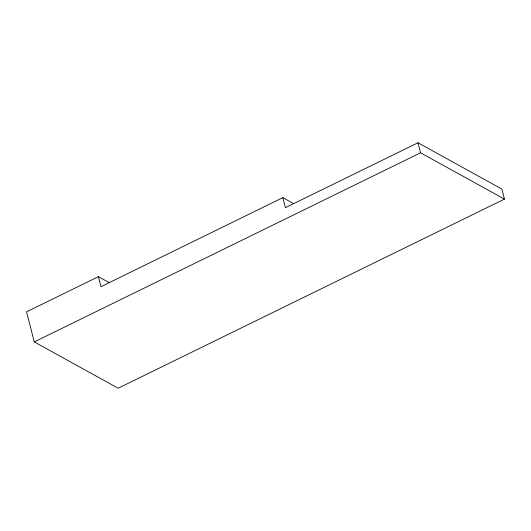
<?xml version="1.0" encoding="UTF-8"?>
<svg xmlns="http://www.w3.org/2000/svg" width="531" height="531" viewBox="0 0 531 531"><rect width="100%" height="100%" fill="white"/><g stroke="black" fill="none" stroke-linecap="round" stroke-linejoin="round"><path stroke-width="0.8" d="M98.408 276.658L26.55 311.836L34.269 341.911L118.161 388.227L504.45 199.112L501.875 189.089L417.99 142.773L285.412 207.674L282.837 197.651L100.983 286.68L98.408 276.658L109.247 282.638M34.269 341.911L420.565 152.795L504.45 199.112M282.837 197.651L293.676 203.632M417.99 142.773L420.565 152.795"/></g></svg>
